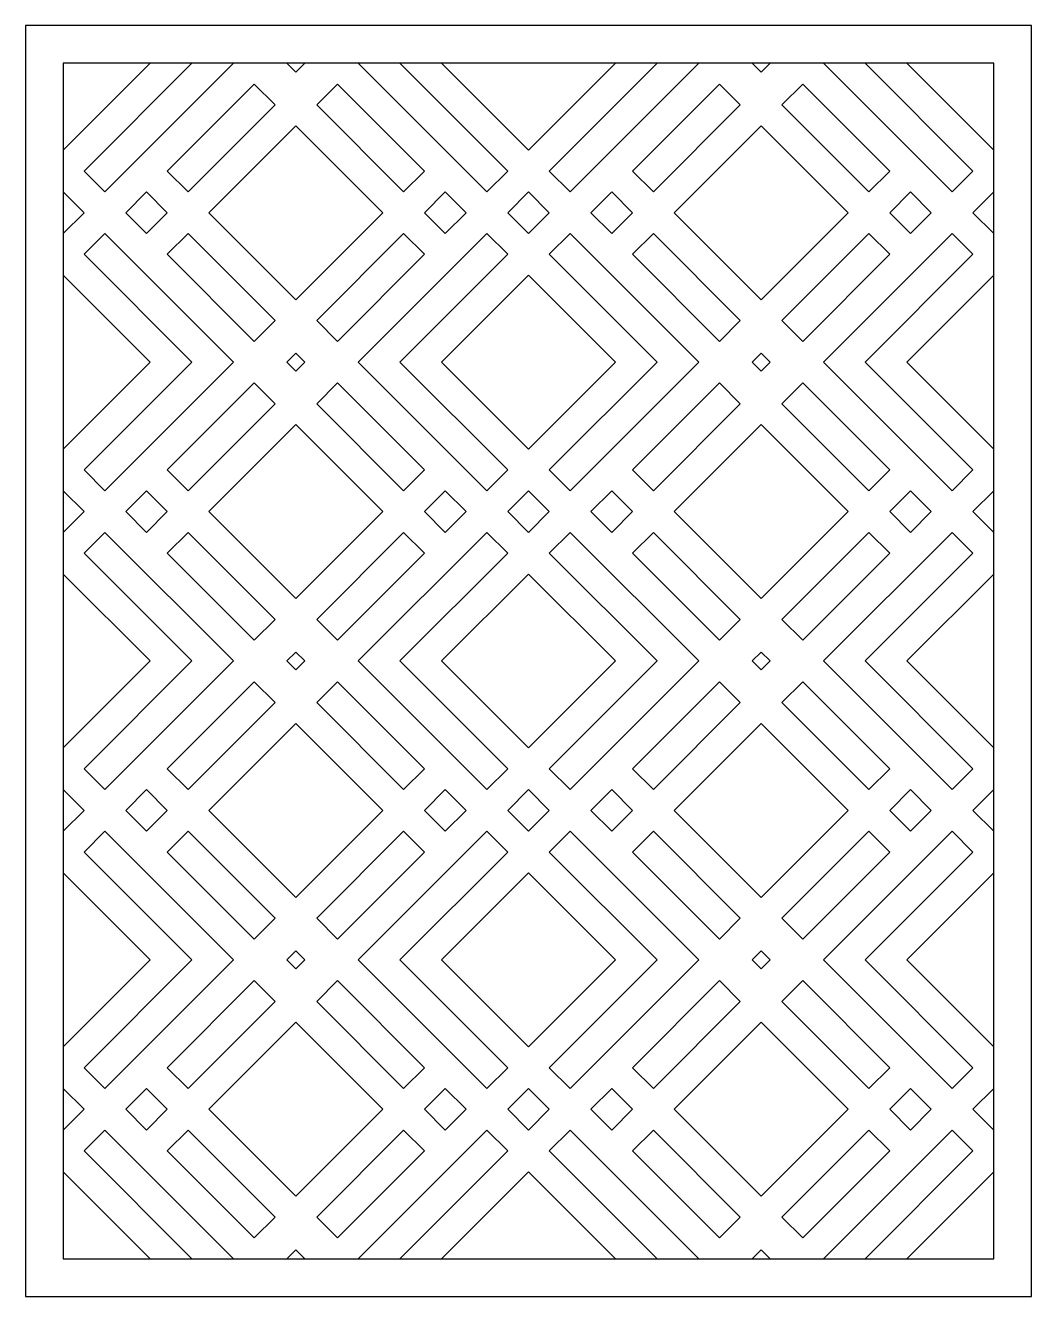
# Model space of a CAD drawing. Header units: millimetres. Extents: x 179 to 418, y -56 to 246.
import ezdxf

# ---------------------------------------------------------------- set-up
doc = ezdxf.new("R2010")
doc.units = ezdxf.units.MM
doc.layers.add('Layer 01', color=1, linetype='Continuous')

msp = doc.modelspace()

# ---------------------------------------------------------------- linework, layer by layer
at = {"layer": 'Layer 01'}
for p, q in [((208.37, 236.99), (187.68, 216.3)), ((388.35, 236.99), (409.04, 216.3)), ((208.37, -47.35), (187.68, -26.66)), ((388.35, -47.35), (409.04, -26.66))]:
    msp.add_line(p, q, dxfattribs=at)
for points in [[(178.68, -56.35), (418.04, -56.35), (418.04, 245.99), (178.68, 245.99)], [(187.68, -47.35), (409.04, -47.35), (409.04, 236.99), (187.68, 236.99)], [(233.12, 232.04), (212.43, 211.35), (217.38, 206.4), (238.07, 227.09)], [(252.92, 232.04), (273.61, 211.35), (268.66, 206.4), (247.97, 227.09)], [(343.8, 232.04), (323.11, 211.35), (328.06, 206.4), (348.75, 227.09)], [(363.6, 232.04), (384.29, 211.35), (379.34, 206.4), (358.65, 227.09)], [(243.02, 222.14), (263.71, 201.45), (243.02, 180.75), (222.33, 201.45)], [(353.7, 222.14), (333.01, 201.45), (353.7, 180.75), (374.39, 201.45)], [(207.48, 206.4), (202.53, 201.45), (207.48, 196.5), (212.43, 201.45)], [(278.56, 206.4), (283.51, 201.45), (278.56, 196.5), (273.61, 201.45)], [(298.36, 206.4), (303.31, 201.45), (298.36, 196.5), (293.41, 201.45)], [(318.16, 206.4), (313.21, 201.45), (318.16, 196.5), (323.11, 201.45)], [(389.24, 206.4), (394.19, 201.45), (389.24, 196.5), (384.29, 201.45)], [(228.17, 165.9), (197.58, 196.5), (192.63, 191.55), (218.27, 165.9), (192.63, 140.26), (197.58, 135.31)], [(233.12, 170.85), (212.43, 191.55), (217.38, 196.5), (238.07, 175.8)], [(252.92, 170.85), (273.61, 191.55), (268.66, 196.5), (247.97, 175.8)], [(267.77, 165.9), (293.41, 140.26), (288.46, 135.31), (257.87, 165.9), (288.46, 196.5), (293.41, 191.55)], [(328.95, 165.9), (303.31, 140.26), (308.26, 135.31), (338.85, 165.9), (308.26, 196.5), (303.31, 191.55)], [(343.8, 170.85), (323.11, 191.55), (328.06, 196.5), (348.75, 175.8)], [(363.6, 170.85), (384.29, 191.55), (379.34, 196.5), (358.65, 175.8)], [(368.55, 165.9), (399.14, 196.5), (404.09, 191.55), (378.45, 165.9), (404.09, 140.26), (399.14, 135.31)], [(298.36, 145.21), (277.67, 165.9), (298.36, 186.6), (319.05, 165.9)], [(243.02, 163.78), (240.9, 165.9), (243.02, 168.03), (245.14, 165.9)], [(353.7, 163.78), (355.82, 165.9), (353.7, 168.03), (351.58, 165.9)], [(233.12, 160.95), (212.43, 140.26), (217.38, 135.31), (238.07, 156.01)], [(252.92, 160.95), (273.61, 140.26), (268.66, 135.31), (247.97, 156.01)], [(343.8, 160.95), (323.11, 140.26), (328.06, 135.31), (348.75, 156.01)], [(363.6, 160.95), (384.29, 140.26), (379.34, 135.31), (358.65, 156.01)], [(243.02, 109.67), (263.71, 130.36), (243.02, 151.06), (222.33, 130.36)], [(353.7, 109.67), (333.01, 130.36), (353.7, 151.06), (374.39, 130.36)], [(207.48, 125.41), (202.53, 130.36), (207.48, 135.31), (212.43, 130.36)], [(278.56, 125.41), (283.51, 130.36), (278.56, 135.31), (273.61, 130.36)], [(298.36, 125.41), (303.31, 130.36), (298.36, 135.31), (293.41, 130.36)], [(318.16, 125.41), (313.21, 130.36), (318.16, 135.31), (323.11, 130.36)], [(389.24, 125.41), (394.19, 130.36), (389.24, 135.31), (384.29, 130.36)], [(218.27, 94.82), (192.63, 69.18), (197.58, 64.23), (228.17, 94.82), (197.58, 125.41), (192.63, 120.46)], [(233.12, 99.77), (212.43, 120.46), (217.38, 125.41), (238.07, 104.72)], [(252.92, 99.77), (273.61, 120.46), (268.66, 125.41), (247.97, 104.72)], [(267.77, 94.82), (293.41, 69.18), (288.46, 64.23), (257.87, 94.82), (288.46, 125.41), (293.41, 120.46)], [(328.95, 94.82), (303.31, 69.18), (308.26, 64.23), (338.85, 94.82), (308.26, 125.41), (303.31, 120.46)], [(343.8, 99.77), (323.11, 120.46), (328.06, 125.41), (348.75, 104.72)], [(363.6, 99.77), (384.29, 120.46), (379.34, 125.41), (358.65, 104.72)], [(378.45, 94.82), (404.09, 69.18), (399.14, 64.23), (368.55, 94.82), (399.14, 125.41), (404.09, 120.46)], [(298.36, 74.13), (319.05, 94.82), (298.36, 115.51), (277.67, 94.82)], [(245.14, 94.82), (243.02, 96.94), (240.9, 94.82), (243.02, 92.7)], [(355.82, 94.82), (353.7, 92.7), (351.58, 94.82), (353.7, 96.94)], [(233.12, 89.87), (212.43, 69.18), (217.38, 64.23), (238.07, 84.92)], [(252.92, 89.87), (273.61, 69.18), (268.66, 64.23), (247.97, 84.92)], [(343.8, 89.87), (323.11, 69.18), (328.06, 64.23), (348.75, 84.92)], [(363.6, 89.87), (384.29, 69.18), (379.34, 64.23), (358.65, 84.92)], [(243.02, 79.97), (263.71, 59.28), (243.02, 38.58), (222.33, 59.28)], [(353.7, 79.97), (333.01, 59.28), (353.7, 38.58), (374.39, 59.28)], [(207.48, 64.23), (202.53, 59.28), (207.48, 54.33), (212.43, 59.28)], [(278.56, 64.23), (283.51, 59.28), (278.56, 54.33), (273.61, 59.28)], [(298.36, 64.23), (303.31, 59.28), (298.36, 54.33), (293.41, 59.28)], [(318.16, 64.23), (313.21, 59.28), (318.16, 54.33), (323.11, 59.28)], [(389.24, 64.23), (394.19, 59.28), (389.24, 54.33), (384.29, 59.28)], [(228.17, 23.73), (197.58, -6.86), (192.63, -1.91), (218.27, 23.73), (192.63, 49.38), (197.58, 54.33)], [(233.12, 28.68), (212.43, 49.38), (217.38, 54.33), (238.07, 33.63)], [(252.92, 28.68), (273.61, 49.38), (268.66, 54.33), (247.97, 33.63)], [(267.77, 23.73), (293.41, 49.38), (288.46, 54.33), (257.87, 23.73), (288.46, -6.86), (293.41, -1.91)], [(328.95, 23.73), (303.31, 49.38), (308.26, 54.33), (338.85, 23.73), (308.26, -6.86), (303.31, -1.91)], [(343.8, 28.68), (323.11, 49.38), (328.06, 54.33), (348.75, 33.63)], [(363.6, 28.68), (384.29, 49.38), (379.34, 54.33), (358.65, 33.63)], [(368.55, 23.73), (399.14, -6.86), (404.09, -1.91), (378.45, 23.73), (404.09, 49.38), (399.14, 54.33)], [(298.36, 44.43), (277.67, 23.73), (298.36, 3.04), (319.05, 23.73)], [(243.02, 25.86), (240.9, 23.73), (243.02, 21.61), (245.14, 23.73)], [(353.7, 25.86), (355.82, 23.73), (353.7, 21.61), (351.58, 23.73)], [(233.12, 18.79), (212.43, -1.91), (217.38, -6.86), (238.07, 13.84)], [(252.92, 18.79), (273.61, -1.91), (268.66, -6.86), (247.97, 13.84)], [(343.8, 18.79), (323.11, -1.91), (328.06, -6.86), (348.75, 13.84)], [(363.6, 18.79), (384.29, -1.91), (379.34, -6.86), (358.65, 13.84)], [(243.02, -32.5), (263.71, -11.81), (243.02, 8.89), (222.33, -11.81)], [(353.7, -32.5), (333.01, -11.81), (353.7, 8.89), (374.39, -11.81)], [(207.48, -16.76), (202.53, -11.81), (207.48, -6.86), (212.43, -11.81)], [(278.56, -16.76), (283.51, -11.81), (278.56, -6.86), (273.61, -11.81)], [(298.36, -16.76), (303.31, -11.81), (298.36, -6.86), (293.41, -11.81)], [(318.16, -16.76), (313.21, -11.81), (318.16, -6.86), (323.11, -11.81)], [(389.24, -16.76), (394.19, -11.81), (389.24, -6.86), (384.29, -11.81)], [(233.12, -42.4), (212.43, -21.71), (217.38, -16.76), (238.07, -37.45)], [(252.92, -42.4), (273.61, -21.71), (268.66, -16.76), (247.97, -37.45)], [(343.8, -42.4), (323.11, -21.71), (328.06, -16.76), (348.75, -37.45)], [(363.6, -42.4), (384.29, -21.71), (379.34, -16.76), (358.65, -37.45)]]:
    msp.add_lwpolyline(points, close=True, dxfattribs=at)
for points in [[(218.27, 236.99), (192.63, 211.35), (197.58, 206.4), (228.17, 236.99)], [(245.14, 236.99), (243.02, 234.87), (240.9, 236.99)], [(267.77, 236.99), (293.41, 211.35), (288.46, 206.4), (257.87, 236.99)], [(319.05, 236.99), (298.36, 216.3), (277.67, 236.99)], [(328.95, 236.99), (303.31, 211.35), (308.26, 206.4), (338.85, 236.99)], [(351.58, 236.99), (353.7, 234.87), (355.82, 236.99)], [(378.45, 236.99), (404.09, 211.35), (399.14, 206.4), (368.55, 236.99)], [(187.68, 206.4), (192.63, 201.45), (187.68, 196.5)], [(409.04, 206.4), (404.09, 201.45), (409.04, 196.5)], [(187.68, 186.6), (208.37, 165.9), (187.68, 145.21)], [(409.04, 186.6), (388.35, 165.9), (409.04, 145.21)], [(187.68, 125.41), (192.63, 130.36), (187.68, 135.31)], [(409.04, 125.41), (404.09, 130.36), (409.04, 135.31)], [(187.68, 115.51), (208.37, 94.82), (187.68, 74.13)], [(409.04, 115.51), (388.35, 94.82), (409.04, 74.13)], [(187.68, 64.23), (192.63, 59.28), (187.68, 54.33)], [(409.04, 64.23), (404.09, 59.28), (409.04, 54.33)], [(187.68, 3.04), (208.37, 23.73), (187.68, 44.43)], [(409.04, 3.04), (388.35, 23.73), (409.04, 44.43)], [(187.68, -16.76), (192.63, -11.81), (187.68, -6.86)], [(409.04, -16.76), (404.09, -11.81), (409.04, -6.86)], [(218.27, -47.35), (192.63, -21.71), (197.58, -16.76), (228.17, -47.35)], [(267.77, -47.35), (293.41, -21.71), (288.46, -16.76), (257.87, -47.35)], [(328.95, -47.35), (303.31, -21.71), (308.26, -16.76), (338.85, -47.35)], [(378.45, -47.35), (404.09, -21.71), (399.14, -16.76), (368.55, -47.35)], [(319.05, -47.35), (298.36, -26.66), (277.67, -47.35)], [(245.14, -47.35), (243.02, -45.23), (240.9, -47.35)], [(351.58, -47.35), (353.7, -45.23), (355.82, -47.35)]]:
    msp.add_lwpolyline(points, dxfattribs=at)

doc.saveas('drawing.dxf')
